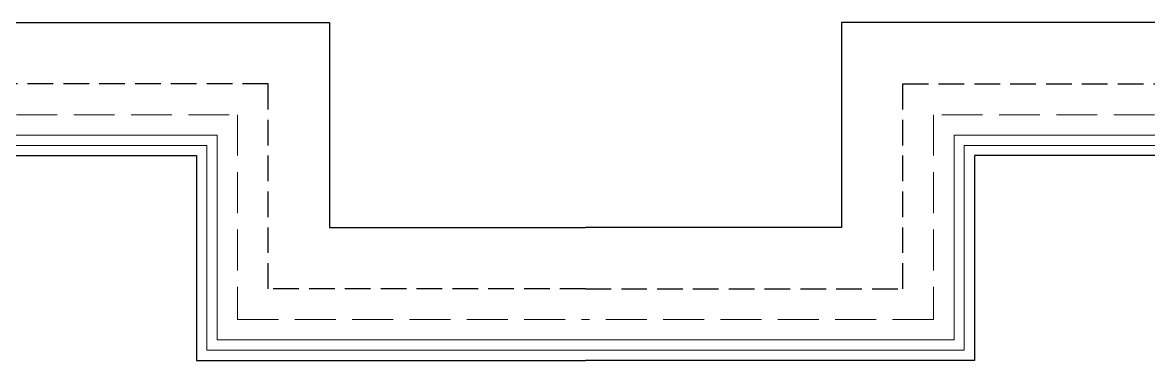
# Model space of a CAD drawing. Extents: x 2803505 to 5851001, y -1372902 to 24339.
# Drawn here: x 3038256 to 3043756, y -759536 to -757886 of the extents above; entities that cross this region are included whole.
import ezdxf

# ---------------------------------------------------------------- set-up
doc = ezdxf.new("R2010")
doc.units = 0
doc.header["$LTSCALE"] = 1000
doc.header["$MEASUREMENT"] = 0
doc.linetypes.add('#P_--_20B1_001_t3$0$DASH', pattern=[0.35, 0.25, -0.1])
doc.linetypes.add('DASH', pattern=[0.35, 0.25, -0.1])
for name, color, linetype in [('!!电气', 1, 'CONTINUOUS'), ('ROOF', 183, 'CONTINUOUS'), ('看线', 185, 'CONTINUOUS')]:
    doc.layers.add(name, color=color, linetype=linetype)
doc.layers.add('平面-栏杆', color=56, linetype='CONTINUOUS', lineweight=15)
doc.layers.add('平面-看线', color=252, linetype='CONTINUOUS', lineweight=15)

# ---------------------------------------------------------------- blocks, each defined once
blk = doc.blocks.new('A$C100F5A36')
at = {"layer": 'ROOF', "color": 252, "ltscale": 0.8}
for points in [[(28702.5, -8232.4), (35552.5, -8232.4), (35552.5, -9232.4), (36802.5, -9232.4)], [(44902.5, -8232.4), (38052.5, -8232.4), (38052.5, -9232.4), (36802.5, -9232.4)], [(28702.5, -8882.4), (34902.5, -8882.4), (34902.5, -9882.4), (36802.5, -9882.4)], [(44902.5, -8882.4), (38702.5, -8882.4), (38702.5, -9882.4), (36802.5, -9882.4)]]:
    blk.add_lwpolyline(points, dxfattribs=at)
at = {"layer": '平面-栏杆', "color": 252}
for points in [[(28702.5, -8782.4), (35002.5, -8782.4), (35002.5, -9782.4), (36802.5, -9782.4)], [(44902.5, -8782.4), (38602.5, -8782.4), (38602.5, -9782.4), (36802.5, -9782.4)], [(28702.5, -8832.4), (34952.5, -8832.4), (34952.5, -9832.4), (36802.5, -9832.4)], [(44902.5, -8832.4), (38652.5, -8832.4), (38652.5, -9832.4), (36802.5, -9832.4)]]:
    blk.add_lwpolyline(points, dxfattribs=at)
at = {"layer": '平面-看线', "color": 252, "linetype": 'DASH', "ltscale": 0.8}
for points in [[(28702.5, -8682.4), (35102.5, -8682.4), (35102.5, -9682.4), (36802.5, -9682.4)], [(44902.5, -8682.4), (38502.5, -8682.4), (38502.5, -9682.4), (36802.5, -9682.4)]]:
    blk.add_lwpolyline(points, dxfattribs=at)
at = {"layer": '看线', "color": 252, "linetype": '#P_--_20B1_001_t3$0$DASH', "ltscale": 0.5}
for points in [[(36802.5, -9532.4), (35252.5, -9532.4), (35252.5, -8532.4), (28702.5, -8532.4)], [(36802.5, -9532.4), (38352.5, -9532.4), (38352.5, -8532.4), (44902.5, -8532.4)]]:
    blk.add_lwpolyline(points, dxfattribs=at)

msp = doc.modelspace()

# ---------------------------------------------------------------- block references
at = {"layer": '!!电气'}
msp.add_blockref('A$C100F5A36', (3004203.5, -749653.6), dxfattribs=at)

doc.saveas('drawing.dxf')
